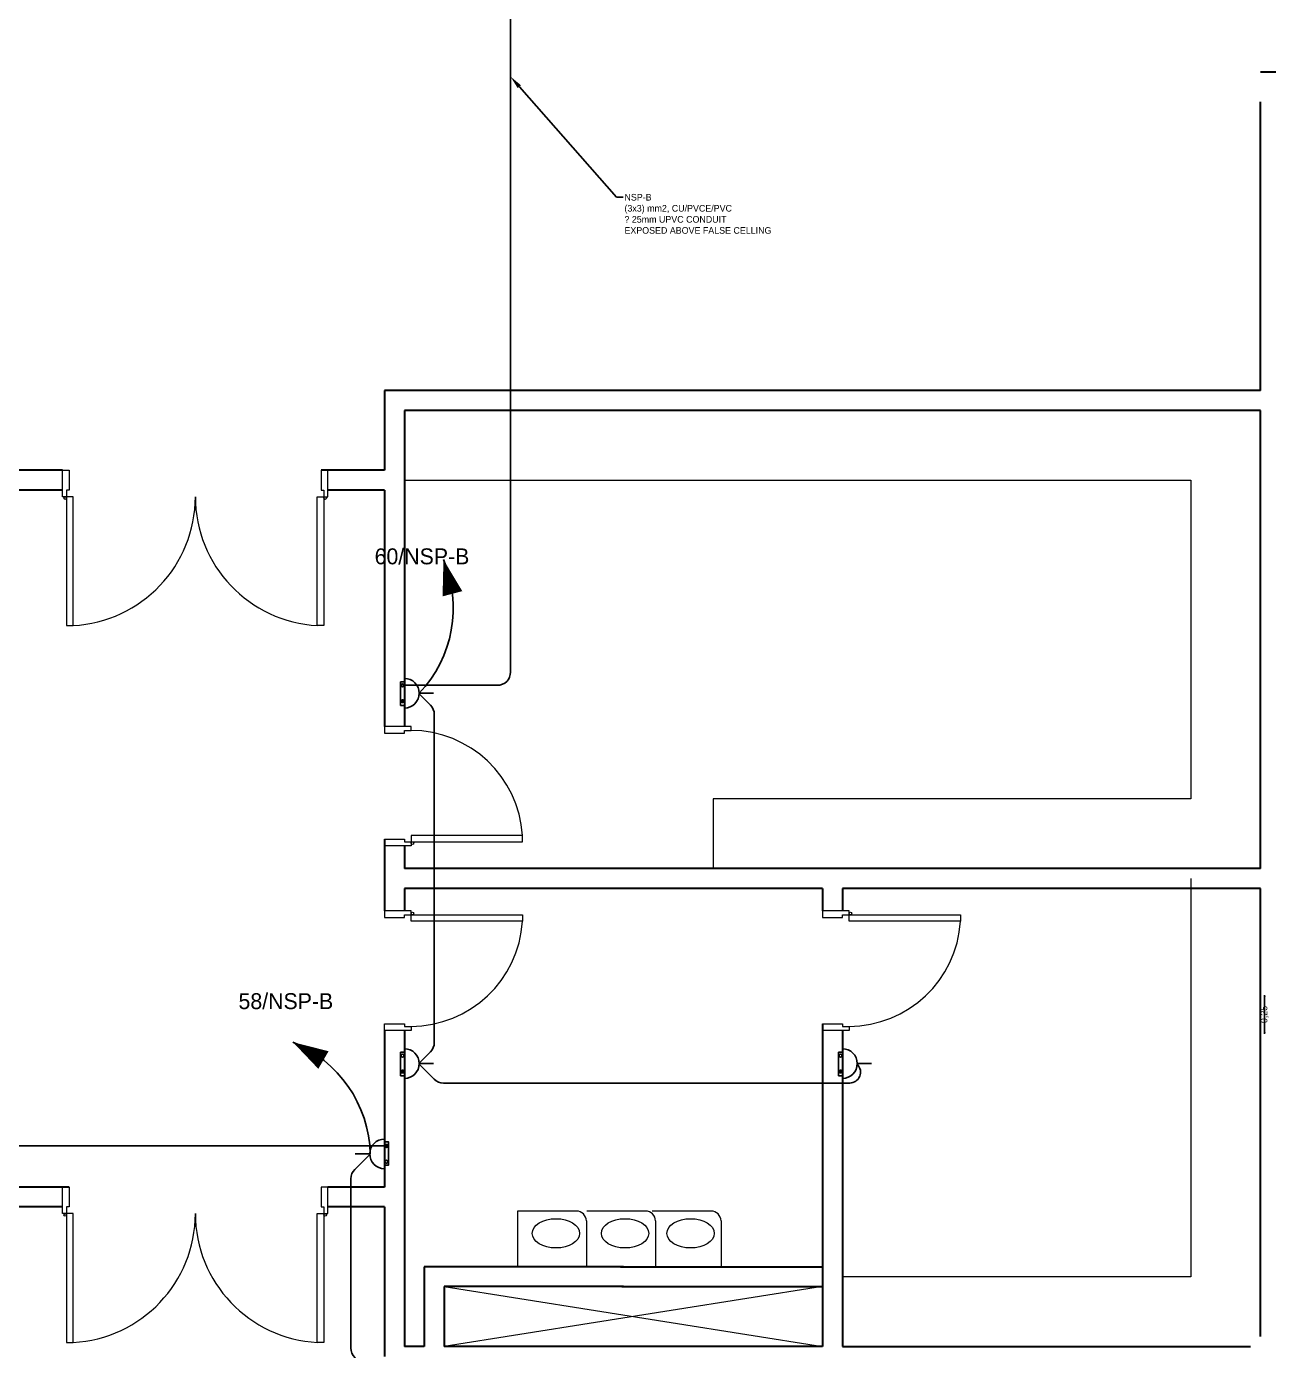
# Model space of a CAD drawing. Extents: x -1451 to 148, y -12854 to 856.
# Drawn here: x 27.23 to 36.59, y 358.24 to 368.22 of the extents above; entities that cross this region are included whole.
import ezdxf
from ezdxf import colors
from ezdxf.entities.mleader import LeaderData, LeaderLine
from ezdxf.enums import TextEntityAlignment as Align
from ezdxf.math import Vec2, Vec3

# ---------------------------------------------------------------- set-up
doc = ezdxf.new("R2010")
doc.units = 0
doc.header["$LTSCALE"] = 0.15
doc.layers.get('0').update_dxf_attribs({"color": 252})
doc.layers.get('Defpoints').update_dxf_attribs({"color": 252})
for name, color, linetype in [('0 BDH', 252, 'Continuous'), ('0 NORMAL WIRING', 252, 'Continuous'), ('0 sockets', 252, 'Continuous'), ('0 TEXTT', 4, 'Continuous'), ('AUTOINCR', 7, 'Continuous'), ('E-SOCK', 2, 'Continuous'), ('TEXT', 3, 'Continuous')]:
    doc.layers.add(name, color=color, linetype=linetype)
for name, color, linetype, lineweight in [('0 DIM', 6, 'Continuous', 5), ('DOOR', 252, 'Continuous', 20), ('FUR', 252, 'Continuous', 9), ('sofa', 252, 'Continuous', 9), ('wall', 252, 'Continuous', 30)]:
    doc.layers.add(name, color=color, linetype=linetype, lineweight=lineweight)
doc.dimstyles.new('ISO-25', dxfattribs={"dimtxt": 0.05, "dimasz": 0.01, "dimexe": 0, "dimexo": 0, "dimtad": 0, "dimtoh": 1, "dimtxsty": 'Standard', "dimblk": 'CLOSED', "dimcen": 2.5, "dimse1": 1, "dimse2": 1, "dimclrd": 1, "dimadec": 0, "dimazin": 0, "dimtfac": 1, "dimtix": 1, "dimtmove": 1, "dimatfit": 0, "dimfxl": 1, "dimarcsym": 0})

# ---------------------------------------------------------------- blocks, each defined once
blk = doc.blocks.new('ARCH')
at = {"layer": 'DOOR'}
for points in [[(27.5287, 364.675), (27.4987, 364.675), (27.4987, 364.875), (27.5487, 364.875), (27.5487, 364.725), (27.5287, 364.725)], [(29.4687, 364.675), (29.4987, 364.675), (29.4987, 364.875), (29.4487, 364.875), (29.4487, 364.725), (29.4687, 364.725)], [(27.5287, 364.675), (27.5287, 363.705), (27.5787, 363.705), (27.5787, 364.675)], [(29.4687, 364.675), (29.4687, 363.705), (29.4187, 363.705), (29.4187, 364.675)], [(30.125, 362.9148), (30.125, 362.9448), (29.925, 362.9448), (29.925, 362.8948), (30.075, 362.8948), (30.075, 362.9148)], [(30.125, 362.0748), (30.125, 362.0448), (29.925, 362.0448), (29.925, 362.0948), (30.075, 362.0948), (30.075, 362.0748)], [(30.125, 362.0748), (30.965, 362.0748), (30.965, 362.123), (30.125, 362.123)], [(30.125, 361.5252), (30.125, 361.5552), (29.925, 361.5552), (29.925, 361.5052), (30.075, 361.5052), (30.075, 361.5252)], [(33.425, 361.5252), (33.425, 361.5552), (33.225, 361.5552), (33.225, 361.5052), (33.375, 361.5052), (33.375, 361.5252)], [(30.125, 361.5252), (30.965, 361.5252), (30.965, 361.477), (30.125, 361.477)], [(33.425, 361.5252), (34.265, 361.5252), (34.265, 361.477), (33.425, 361.477)], [(30.125, 360.6852), (30.125, 360.6552), (29.925, 360.6552), (29.925, 360.7052), (30.075, 360.7052), (30.075, 360.6852)], [(33.425, 360.6852), (33.425, 360.6552), (33.225, 360.6552), (33.225, 360.7052), (33.375, 360.7052), (33.375, 360.6852)], [(27.5287, 359.275), (27.4987, 359.275), (27.4987, 359.475), (27.5487, 359.475), (27.5487, 359.325), (27.5287, 359.325)], [(29.4687, 359.275), (29.4987, 359.275), (29.4987, 359.475), (29.4487, 359.475), (29.4487, 359.325), (29.4687, 359.325)], [(27.5287, 359.275), (27.5287, 358.305), (27.5787, 358.305), (27.5787, 359.275)], [(29.4687, 359.275), (29.4687, 358.305), (29.4187, 358.305), (29.4187, 359.275)]]:
    blk.add_lwpolyline(points, close=True, dxfattribs=at)
for centre in [(27.5187, 364.665), (29.4787, 364.665), (30.135, 362.0648), (30.135, 361.5352), (33.435, 361.5352), (27.5187, 359.265), (29.4787, 359.265)]:
    blk.add_circle(centre, 0.01, dxfattribs=at)
for centre, radius, start, end in [((27.5287, 364.675), 0.9713, 272.95078, 0), ((29.4713, 364.675), 0.9713, 180, 267.04922), ((30.1217, 362.0698), 0.8449, 3.61106, 89.77823), ((30.1217, 361.5302), 0.8449, 270.22177, 356.38894), ((33.4217, 361.5302), 0.8449, 270.22177, 356.38894), ((27.5287, 359.275), 0.9713, 272.95078, 0), ((29.4713, 359.275), 0.9713, 180, 267.04922)]:
    blk.add_arc(centre, radius, start, end, dxfattribs=at)
at = {"layer": 'FUR'}
for p, q in [((30.075, 364.8), (36, 364.8)), ((36, 364.8), (36, 362.4)), ((36, 362.4), (32.4, 362.4)), ((32.4, 362.4), (32.4, 361.875)), ((36, 361.8), (36, 358.8)), ((36, 358.8), (33.375, 358.8))]:
    blk.add_line(p, q, dxfattribs=at)
at = {"layer": 'sofa'}
for p, q in [((30.9281, 359.2947), (30.9281, 358.875)), ((31.3709, 359.2947), (30.9281, 359.2947)), ((31.8918, 359.2947), (31.4489, 359.2947)), ((32.3853, 359.2947), (31.9424, 359.2947)), ((31.4459, 359.2197), (31.4459, 358.875)), ((31.9668, 359.2197), (31.9668, 358.875)), ((32.4603, 359.2197), (32.4603, 358.875)), ((30.375, 358.725), (33.225, 358.275)), ((33.225, 358.725), (30.375, 358.275))]:
    blk.add_line(p, q, dxfattribs=at)
for centre in [(31.3709, 359.2197), (31.8918, 359.2197), (32.3853, 359.2197)]:
    blk.add_arc(centre, 0.075, 360, 90, dxfattribs=at)
for centre in [(31.2166, 359.1265), (31.7374, 359.1265), (32.2309, 359.1265)]:
    blk.add_ellipse(centre, major_axis=(-0.1782, 0), ratio=0.619046, start_param=3.141593, end_param=9.424778, dxfattribs=at)
at = {"layer": 'wall'}
for p, q in [((36.525, 367.875), (43.875, 367.875)), ((36.525, 365.475), (36.525, 367.65)), ((36.525, 365.475), (29.925, 365.475)), ((29.925, 365.475), (29.925, 364.875)), ((36.525, 365.325), (30.075, 365.325)), ((30.075, 365.325), (30.075, 362.9448)), ((36.525, 361.875), (36.525, 365.325)), ((27.4987, 364.875), (27.075, 364.875)), ((29.925, 364.875), (29.4487, 364.875)), ((27.4987, 364.725), (27.075, 364.725)), ((29.925, 364.725), (29.4987, 364.725)), ((29.925, 364.725), (29.925, 362.9448)), ((29.925, 362.0948), (29.925, 361.5552)), ((30.075, 362.0448), (30.075, 361.875)), ((30.075, 362.0448), (30.075, 361.875)), ((36.525, 361.875), (30.075, 361.875)), ((33.225, 361.725), (30.075, 361.725)), ((30.075, 361.725), (30.075, 361.5552)), ((33.225, 361.725), (33.225, 361.5552)), ((36.525, 361.725), (33.375, 361.725)), ((33.375, 361.725), (33.375, 361.5552)), ((36.525, 358.35), (36.525, 361.725)), ((29.925, 360.6552), (29.925, 359.475)), ((30.075, 360.6552), (30.075, 358.275)), ((33.225, 360.7052), (33.225, 358.275)), ((33.375, 360.6552), (33.375, 358.275)), ((27.5487, 359.475), (27.0748, 359.475)), ((29.925, 359.475), (29.4987, 359.475)), ((27.4987, 359.325), (27.0749, 359.325)), ((29.925, 359.325), (29.4987, 359.325)), ((29.925, 359.325), (29.925, 358.2)), ((31.725, 358.875), (30.225, 358.875)), ((30.225, 358.875), (30.225, 358.275)), ((31.7022, 358.875), (33.225, 358.875)), ((31.725, 358.725), (30.375, 358.725)), ((30.375, 358.725), (30.375, 358.275)), ((31.7125, 358.725), (33.225, 358.725)), ((30.225, 358.275), (30.075, 358.275)), ((31.725, 358.275), (30.375, 358.275)), ((33.225, 358.275), (31.7089, 358.275)), ((33.375, 358.275), (36.45, 358.275))]:
    blk.add_line(p, q, dxfattribs=at)
blk = doc.blocks.new('*U293')
at = {"linetype": 'ByBlock'}
h = blk.add_hatch(dxfattribs=at)
h.set_pattern_fill('ANGLE', color=2)
h.set_pattern_definition([(0, (-301.6926, 2.516), (0, 6.985), [5.08, -1.905]), (90, (-301.6926, 2.516), (-6.985, 4e-16), [5.08, -1.905])])
h.paths.add_polyline_path([(87, -25, 1), (127, -25, 1)])
at = {"color": 6, "linetype": 'ByBlock'}
blk.add_lwpolyline([(-154, 0), (164, 0), (164, -52), (-154, -52)], close=True, dxfattribs=at)
for centre in [(-107, -25), (107, -25)]:
    blk.add_circle(centre, 20.1, dxfattribs=at)
at = {"layer": 'E-SOCK'}
for p, q in [((0, 200), (0, 395)), ((-300, 0), (300, 0))]:
    blk.add_line(p, q, dxfattribs=at)
blk.add_arc((0, 0), 200, 0, 180, dxfattribs=at)
blk = doc.blocks.new('*U64')
at = {"transparency": 33554687}
blk.add_line((-558.4, 70.7), (-626.2, 129.6), dxfattribs=at)
blk.add_lwpolyline([(-626.2, 129.6, 0, 96, 0), (-492.9, 30.1, 96, 96, 0)], format="xyseb", dxfattribs=at)
at = {"ltscale": 0.2, "transparency": 33554687}
blk.add_arc((-214.3, 542.2), 583, 225.05092, 291.56782, dxfattribs=at)
blk = doc.blocks.new('N')
at = {"layer": 'TEXT', "transparency": 33554687, "xscale": -0.0016, "yscale": 0.0016, "zscale": 0.0016, "rotation": 68.01807446485657}
blk.add_blockref('*U64', (0, 0), dxfattribs=at)
blk = doc.blocks.new('_Closed')
at = {"color": 0, "linetype": 'ByBlock', "lineweight": -2}
for p, q in [((-1, 0.17), (0, 0)), ((-1, 0.17), (-1, -0.17)), ((0, 0), (-1, -0.17)), ((0, 0), (-1, 0))]:
    blk.add_line(p, q, dxfattribs=at)
blk = doc.blocks.new('*D363')
at = {"layer": '0 DIM', "color": 1, "linetype": 'ByBlock', "lineweight": -2, "transparency": 16777216}
for p, q in [((36.5556, 360.9107), (36.5556, 360.9207)), ((36.5556, 360.9007), (36.5556, 360.65)), ((36.5556, 360.64), (36.5556, 360.63))]:
    blk.add_line(p, q, dxfattribs=at)
at = {"layer": 'Defpoints', "color": 0, "linetype": 'ByBlock', "transparency": 16777216}
for p in [(40.2505, 360.9007), (36.5556, 360.65), (40.25, 360.65)]:
    blk.add_point(p, dxfattribs=at)
at = {"layer": '0 DIM', "color": 1, "linetype": 'ByBlock', "lineweight": -2, "transparency": 16777216, "xscale": 0.01, "yscale": 0.01, "zscale": 0.01}
for p, rotation in [((36.5556, 360.9007), 270), ((36.5556, 360.65), 90)]:
    blk.add_blockref('_Closed', p, dxfattribs=dict(at, rotation=rotation))
at = {"layer": '0 DIM', "color": 0, "linetype": 'ByBlock', "transparency": 16777216, "insert": (36.5556, 360.7753), "char_height": 0.05, "attachment_point": 5, "rotation": 90}
blk.add_mtext('0,25', dxfattribs=at)

msp = doc.modelspace()

# ---------------------------------------------------------------- linework, layer by layer
at = {"layer": '0 NORMAL WIRING', "color": 3}
for points in [[(30.1863, 360.4095), (30.2707, 360.4939, 0.198912), (30.3, 360.5646), (30.3, 363.0347, 0.198912), (30.2707, 363.1054), (30.1863, 363.1898)], [(33.4863, 360.4003), (33.4877, 360.3988, -0.668179), (33.4297, 360.2588), (30.3691, 360.2588, -0.198912), (30.2984, 360.2881), (30.1863, 360.4003)], [(33.0861, 360.2588), (33.4297, 360.2588, 0.668179), (33.4877, 360.3988), (33.4863, 360.4003)], [(33.225, 360.2588), (33.4297, 360.2588, 0.668179), (33.4877, 360.3988), (33.4863, 360.4003)], [(29.8137, 358.08), (29.7016, 358.1921, -0.198905), (29.6723, 358.2628), (29.6723, 359.5379, -0.19892), (29.7015, 359.6086), (29.8137, 359.7207)]]:
    msp.add_lwpolyline(points, format="xyb", dxfattribs=at)
at = {"layer": '0 sockets', "color": 1, "linetype": 'ByBlock'}
for points in [[(30.0613, 363.2546), (30.775, 363.2546, 0.414214), (30.875, 363.3546), (30.875, 369.2257, 0.414214), (30.775, 369.3257), (30.3833, 369.3257)], [(29.9499, 359.7848), (19.4674, 359.7848, 0.414214), (19.375, 359.6924), (19.375, 359.6806, -0.414214), (19.2826, 359.5882), (16.1318, 359.5882)]]:
    msp.add_lwpolyline(points, format="xyb", dxfattribs=at)

# ---------------------------------------------------------------- block references
at = {"layer": '0 BDH', "color": 6, "linetype": 'ByBlock'}
msp.add_blockref('N', (30.1864, 363.1948), dxfattribs=at)
at = {"layer": '0 BDH', "color": 6, "linetype": 'ByBlock', "rotation": 45}
msp.add_blockref('N', (29.8179, 359.725), dxfattribs=at)
at = {"layer": '0 sockets', "color": 3}
msp.add_blockref('ARCH', (0, 0), dxfattribs=at)
at = {"layer": '0 sockets', "color": 3, "xscale": 0.0005570000000000001, "yscale": 0.0005570000000000001, "zscale": 0.0005570000000000001}
for p, rotation in [((30.075, 363.1948), 270), ((30.075, 360.4052), 270), ((33.375, 360.4052), 270), ((29.925, 359.725), 90)]:
    msp.add_blockref('*U293', p, dxfattribs=dict(at, rotation=rotation))

# ---------------------------------------------------------------- texts
at = {"layer": 'AUTOINCR', "color": 1, "linetype": 'ByBlock'}
msp.add_text('60/NSP-B', height=0.12, dxfattribs=at).set_placement((29.8507, 364.13), align=Align.BOTTOM_LEFT)
msp.add_text('58/NSP-B', height=0.12, dxfattribs=at).set_placement((29.5387, 360.7795), align=Align.BOTTOM_RIGHT)

# ---------------------------------------------------------------- dimensions: what is measured, and where the dimension line sits
at = {"layer": '0 DIM', "color": 6, "linetype": 'ByBlock'}
dim = msp.add_linear_dim(base=(36.5556, 360.65), p1=(40.2505, 360.9007), p2=(40.25, 360.65), angle=90, dimstyle='ISO-25', dxfattribs=at)
dim.commit()
dim.dimension.update_dxf_attribs({"geometry": '*D363', "text_midpoint": (36.5556, 360.7753)})

# ---------------------------------------------------------------- leaders
at = {"layer": '0 TEXTT', "color": 1, "linetype": 'ByBlock'}
ml = msp.add_multileader_mtext('Standard', dxfattribs=at)
ml.set_content('NSP-B \\P(3x3) mm2, CU/PVCE/PVC\\P? 25mm UPVC CONDUIT\\PEXPOSED ABOVE FALSE CELLING', color=6)
ml.set_leader_properties(color=4)
ml.build(insert=Vec2(0, 0))
ml.multileader.update_dxf_attribs({"text_right_attachment_type": 6, "dogleg_length": 0.05, "arrow_head_size": 0.1})
ctx = ml.context
ctx.base_point, ctx.char_height, ctx.arrow_head_size, ctx.landing_gap_size = Vec3(31.7229, 366.931), 0.05, 0.1, 0.01
ctx.right_attachment = 6
notes = []
notes.append((ctx, [(0, (1, 1, 0), (31.6729, 366.931), (1, 0), 0.05, [(0, [(30.875, 367.8388)], 0, [])])]))
ctx.mtext.insert, ctx.mtext.width, ctx.mtext.flow_direction = Vec3(31.7329, 366.956), 6.216, 5
for ctx, leaders in notes:
    for number, flags, end, landing, length, lines in leaders:
        leader = LeaderData()
        leader.index, (leader.has_last_leader_line, leader.has_dogleg_vector, leader.attachment_direction) = number, flags
        leader.last_leader_point, leader.dogleg_vector, leader.dogleg_length = Vec3(end), Vec3(landing), length
        for number, points, colour, breaks in lines:
            line = LeaderLine()
            line.index, line.vertices, line.color, line.breaks = number, Vec3.list(points), colors.encode_raw_color(colour), breaks
            leader.lines.append(line)
        ctx.leaders.append(leader)

doc.saveas('drawing.dxf')
